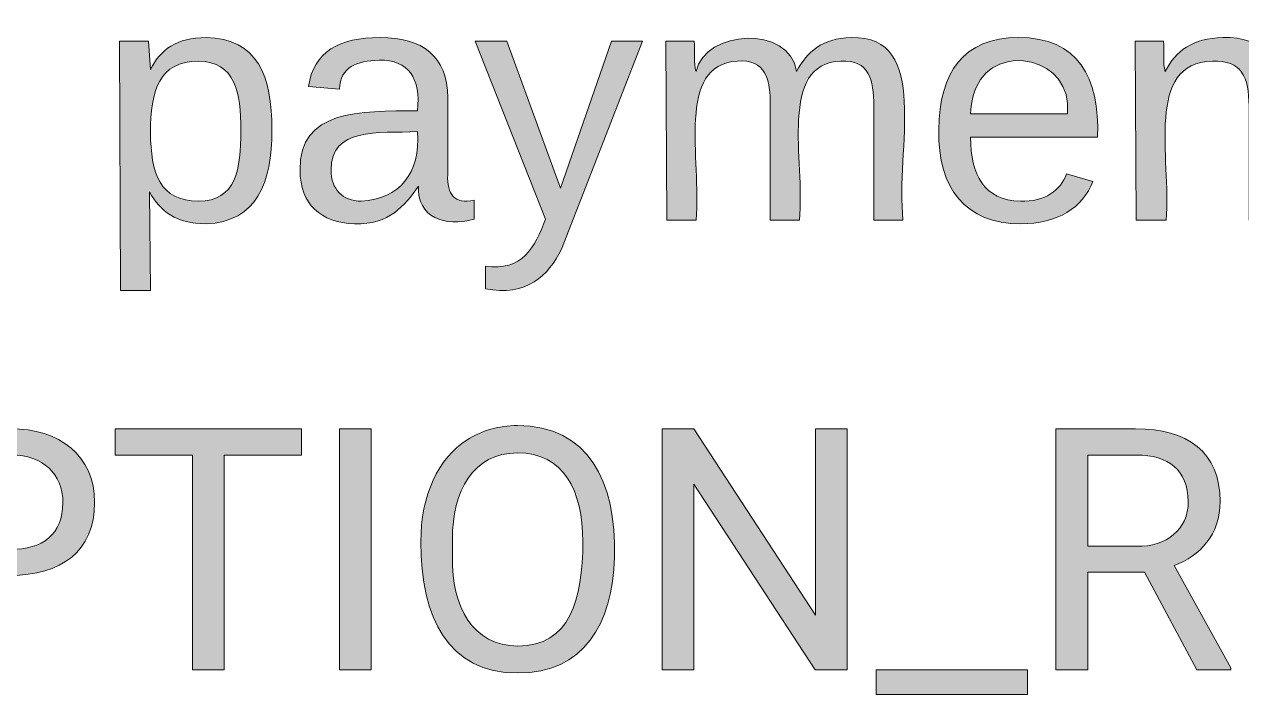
# Model space of a CAD drawing. Extents: x 3 to 1760, y 20 to 1040.
# Drawn here: x 951 to 1007, y 886.7 to 917.4 of the extents above; entities that cross this region are included whole.
import ezdxf

# ---------------------------------------------------------------- set-up
doc = ezdxf.new("R2010")
doc.units = 0
doc.header["$MEASUREMENT"] = 0
doc.layers.add('Layer 1', color=7, linetype='Continuous', lineweight=0)

# ---------------------------------------------------------------- blocks, each defined once
blk = doc.blocks.new('Block_96')
at = {"layer": 'Layer 1', "true_color": 0x282c33, "transparency": 33554687}
h = blk.add_hatch(color=250, dxfattribs=at)
h.dxf.hatch_style = 2
edge = h.paths.add_edge_path()
edge.add_spline(control_points=[(988.548, 915.754), (985.653, 915.624), (986.906, 911.217), (986.647, 908.451), (986.647, 908.451), (985.307, 908.451), (985.307, 908.451), (985.307, 908.451), (985.307, 913.68), (985.307, 913.68), (985.307, 914.933), (985.091, 915.84), (983.795, 915.754), (980.943, 915.581), (982.153, 911.26), (981.893, 908.451), (981.893, 908.451), (980.554, 908.451), (980.554, 908.451), (980.554, 908.451), (980.511, 916.661), (980.511, 916.661), (980.511, 916.661), (981.807, 916.661), (981.807, 916.661), (981.85, 916.229), (981.764, 915.624), (981.893, 915.279), (982.326, 917.18), (986.171, 917.439), (986.517, 915.279), (986.992, 916.186), (987.684, 916.791), (989.023, 916.834), (992.696, 916.921), (991.054, 911.692), (991.4, 908.451), (991.4, 908.451), (990.06, 908.451), (990.06, 908.451), (990.06, 908.451), (990.06, 913.68), (990.06, 913.68), (990.06, 914.933), (989.844, 915.797), (988.548, 915.754)], knot_values=[0, 0, 0, 0, 1, 1, 1, 2, 2, 2, 3, 3, 3, 4, 4, 4, 5, 5, 5, 6, 6, 6, 7, 7, 7, 8, 8, 8, 9, 9, 9, 10, 10, 10, 11, 11, 11, 12, 12, 12, 13, 13, 13, 14, 14, 14, 15, 15, 15, 15], degree=3, periodic=0)
edge.add_line((988.548, 915.754), (988.548, 915.754))
h = blk.add_hatch(color=250, dxfattribs=at)
h.dxf.hatch_style = 2
edge = h.paths.add_edge_path()
edge.add_spline(control_points=[(959.381, 916.834), (961.758, 916.791), (962.406, 915.062), (962.406, 912.6), (962.406, 910.137), (961.714, 908.365), (959.381, 908.279), (958.042, 908.279), (957.264, 908.84), (956.789, 909.748), (956.789, 909.748), (956.832, 905.211), (956.832, 905.211), (956.832, 905.211), (955.449, 905.211), (955.449, 905.211), (955.449, 905.211), (955.406, 916.661), (955.406, 916.661), (955.406, 916.661), (956.745, 916.661), (956.745, 916.661), (956.745, 916.661), (956.832, 915.365), (956.832, 915.365), (957.264, 916.272), (958.042, 916.834), (959.381, 916.834)], knot_values=[0, 0, 0, 0, 1, 1, 1, 2, 2, 2, 3, 3, 3, 4, 4, 4, 5, 5, 5, 6, 6, 6, 7, 7, 7, 8, 8, 8, 9, 9, 9, 9], degree=3, periodic=0)
edge = h.paths.add_edge_path()
edge.add_spline(control_points=[(959.035, 909.316), (960.764, 909.316), (960.98, 910.785), (960.98, 912.556), (960.98, 914.328), (960.721, 915.711), (959.035, 915.754), (957.221, 915.754), (956.832, 914.371), (956.832, 912.47), (956.832, 910.612), (957.264, 909.316), (959.035, 909.316)], knot_values=[0, 0, 0, 0, 1, 1, 1, 2, 2, 2, 3, 3, 3, 4, 4, 4, 4], degree=3, periodic=0)
edge.add_line((959.035, 909.316), (959.035, 909.316))
h = blk.add_hatch(color=250, dxfattribs=at)
h.dxf.hatch_style = 2
edge = h.paths.add_edge_path()
edge.add_spline(control_points=[(969.147, 910.007), (968.498, 909.1), (967.807, 908.235), (966.208, 908.279), (964.653, 908.322), (963.702, 909.186), (963.702, 910.742), (963.659, 913.507), (966.424, 913.464), (969.103, 913.464), (969.233, 914.976), (968.714, 915.797), (967.332, 915.797), (966.295, 915.754), (965.56, 915.495), (965.517, 914.458), (965.517, 914.458), (964.091, 914.587), (964.091, 914.587), (964.307, 916.186), (965.517, 916.834), (967.375, 916.834), (969.319, 916.834), (970.486, 915.97), (970.486, 914.069), (970.486, 914.069), (970.486, 910.525), (970.486, 910.525), (970.443, 909.661), (970.789, 909.143), (971.696, 909.359), (971.696, 909.359), (971.696, 908.495), (971.696, 908.495), (970.356, 908.106), (969.06, 908.581), (969.147, 910.007)], knot_values=[0, 0, 0, 0, 1, 1, 1, 2, 2, 2, 3, 3, 3, 4, 4, 4, 5, 5, 5, 6, 6, 6, 7, 7, 7, 8, 8, 8, 9, 9, 9, 10, 10, 10, 11, 11, 11, 12, 12, 12, 12], degree=3, periodic=0)
edge = h.paths.add_edge_path()
edge.add_spline(control_points=[(965.128, 910.742), (965.128, 909.877), (965.647, 909.316), (966.511, 909.316), (968.282, 909.445), (969.233, 910.569), (969.103, 912.513), (967.245, 912.427), (965.128, 912.729), (965.128, 910.742)], knot_values=[0, 0, 0, 0, 1, 1, 1, 2, 2, 2, 3, 3, 3, 3], degree=3, periodic=0)
edge.add_line((965.128, 910.742), (965.128, 910.742))
h = blk.add_hatch(color=250, dxfattribs=at)
h.dxf.hatch_style = 2
edge = h.paths.add_edge_path()
edge.add_spline(control_points=[(979.431, 916.661), (979.431, 916.661), (975.714, 907.112), (975.714, 907.112), (975.11, 905.902), (974.116, 904.908), (972.214, 905.297), (972.214, 905.297), (972.214, 906.334), (972.214, 906.334), (973.9, 906.075), (974.505, 907.198), (974.98, 908.495), (974.98, 908.495), (971.739, 916.661), (971.739, 916.661), (971.739, 916.661), (973.208, 916.661), (973.208, 916.661), (973.208, 916.661), (975.671, 909.921), (975.671, 909.921), (975.671, 909.921), (978.005, 916.661), (978.005, 916.661), (978.005, 916.661), (979.431, 916.661), (979.431, 916.661)], knot_values=[0, 0, 0, 0, 1, 1, 1, 2, 2, 2, 3, 3, 3, 4, 4, 4, 5, 5, 5, 6, 6, 6, 7, 7, 7, 8, 8, 8, 9, 9, 9, 9], degree=3, periodic=0)
edge.add_line((979.431, 916.661), (979.431, 916.661))
h = blk.add_hatch(color=250, dxfattribs=at)
h.dxf.hatch_style = 2
edge = h.paths.add_edge_path()
edge.add_spline(control_points=[(996.714, 916.834), (999.437, 916.834), (1000.431, 915.019), (1000.344, 912.254), (1000.344, 912.254), (994.511, 912.254), (994.511, 912.254), (994.511, 910.525), (995.116, 909.359), (996.801, 909.316), (997.924, 909.272), (998.659, 909.834), (998.918, 910.569), (998.918, 910.569), (1000.128, 910.223), (1000.128, 910.223), (999.653, 909.013), (998.529, 908.279), (996.801, 908.279), (994.295, 908.279), (992.998, 909.877), (993.042, 912.6), (993.085, 915.235), (994.165, 916.834), (996.714, 916.834)], knot_values=[0, 0, 0, 0, 1, 1, 1, 2, 2, 2, 3, 3, 3, 4, 4, 4, 5, 5, 5, 6, 6, 6, 7, 7, 7, 8, 8, 8, 8], degree=3, periodic=0)
edge = h.paths.add_edge_path()
edge.add_spline(control_points=[(998.961, 913.334), (999.221, 915.927), (995.677, 916.661), (994.77, 914.544), (994.64, 914.242), (994.511, 913.809), (994.511, 913.334), (994.511, 913.334), (998.961, 913.334), (998.961, 913.334)], knot_values=[0, 0, 0, 0, 1, 1, 1, 2, 2, 2, 3, 3, 3, 3], degree=3, periodic=0)
edge.add_line((998.961, 913.334), (998.961, 913.334))
h = blk.add_hatch(color=250, dxfattribs=at)
h.dxf.hatch_style = 2
edge = h.paths.add_edge_path()
edge.add_spline(control_points=[(1006.091, 916.834), (1009.937, 917.007), (1008.381, 911.822), (1008.684, 908.451), (1008.684, 908.451), (1007.301, 908.451), (1007.301, 908.451), (1007.301, 908.451), (1007.301, 913.68), (1007.301, 913.68), (1007.301, 915.019), (1006.955, 915.797), (1005.616, 915.754), (1002.505, 915.667), (1003.714, 911.346), (1003.498, 908.451), (1003.498, 908.451), (1002.116, 908.451), (1002.116, 908.451), (1002.116, 908.451), (1002.072, 916.661), (1002.072, 916.661), (1002.072, 916.661), (1003.369, 916.661), (1003.369, 916.661), (1003.412, 916.229), (1003.326, 915.624), (1003.455, 915.279), (1003.931, 916.229), (1004.708, 916.791), (1006.091, 916.834)], knot_values=[0, 0, 0, 0, 1, 1, 1, 2, 2, 2, 3, 3, 3, 4, 4, 4, 5, 5, 5, 6, 6, 6, 7, 7, 7, 8, 8, 8, 9, 9, 9, 10, 10, 10, 10], degree=3, periodic=0)
edge.add_line((1006.091, 916.834), (1006.091, 916.834))
at = {"layer": 'Layer 1'}
for points, knots in [([(988.548, 915.754), (985.653, 915.624), (986.906, 911.217), (986.647, 908.451), (986.647, 908.451), (985.307, 908.451), (985.307, 908.451), (985.307, 908.451), (985.307, 913.68), (985.307, 913.68), (985.307, 914.933), (985.091, 915.84), (983.795, 915.754), (980.943, 915.581), (982.153, 911.26), (981.893, 908.451), (981.893, 908.451), (980.554, 908.451), (980.554, 908.451), (980.554, 908.451), (980.511, 916.661), (980.511, 916.661), (980.511, 916.661), (981.807, 916.661), (981.807, 916.661), (981.85, 916.229), (981.764, 915.624), (981.893, 915.279), (982.326, 917.18), (986.171, 917.439), (986.517, 915.279), (986.992, 916.186), (987.684, 916.791), (989.023, 916.834), (992.696, 916.921), (991.054, 911.692), (991.4, 908.451), (991.4, 908.451), (990.06, 908.451), (990.06, 908.451), (990.06, 908.451), (990.06, 913.68), (990.06, 913.68), (990.06, 914.933), (989.844, 915.797), (988.548, 915.754)], [0, 0, 0, 0, 1, 1, 1, 2, 2, 2, 3, 3, 3, 4, 4, 4, 5, 5, 5, 6, 6, 6, 7, 7, 7, 8, 8, 8, 9, 9, 9, 10, 10, 10, 11, 11, 11, 12, 12, 12, 13, 13, 13, 14, 14, 14, 15, 15, 15, 15]), ([(959.381, 916.834), (961.758, 916.791), (962.406, 915.062), (962.406, 912.6), (962.406, 910.137), (961.714, 908.365), (959.381, 908.279), (958.042, 908.279), (957.264, 908.84), (956.789, 909.748), (956.789, 909.748), (956.832, 905.211), (956.832, 905.211), (956.832, 905.211), (955.449, 905.211), (955.449, 905.211), (955.449, 905.211), (955.406, 916.661), (955.406, 916.661), (955.406, 916.661), (956.745, 916.661), (956.745, 916.661), (956.745, 916.661), (956.832, 915.365), (956.832, 915.365), (957.264, 916.272), (958.042, 916.834), (959.381, 916.834)], [0, 0, 0, 0, 1, 1, 1, 2, 2, 2, 3, 3, 3, 4, 4, 4, 5, 5, 5, 6, 6, 6, 7, 7, 7, 8, 8, 8, 9, 9, 9, 9]), ([(969.147, 910.007), (968.498, 909.1), (967.807, 908.235), (966.208, 908.279), (964.653, 908.322), (963.702, 909.186), (963.702, 910.742), (963.659, 913.507), (966.424, 913.464), (969.103, 913.464), (969.233, 914.976), (968.714, 915.797), (967.332, 915.797), (966.295, 915.754), (965.56, 915.495), (965.517, 914.458), (965.517, 914.458), (964.091, 914.587), (964.091, 914.587), (964.307, 916.186), (965.517, 916.834), (967.375, 916.834), (969.319, 916.834), (970.486, 915.97), (970.486, 914.069), (970.486, 914.069), (970.486, 910.525), (970.486, 910.525), (970.443, 909.661), (970.789, 909.143), (971.696, 909.359), (971.696, 909.359), (971.696, 908.495), (971.696, 908.495), (970.356, 908.106), (969.06, 908.581), (969.147, 910.007)], [0, 0, 0, 0, 1, 1, 1, 2, 2, 2, 3, 3, 3, 4, 4, 4, 5, 5, 5, 6, 6, 6, 7, 7, 7, 8, 8, 8, 9, 9, 9, 10, 10, 10, 11, 11, 11, 12, 12, 12, 12]), ([(979.431, 916.661), (979.431, 916.661), (975.714, 907.112), (975.714, 907.112), (975.11, 905.902), (974.116, 904.908), (972.214, 905.297), (972.214, 905.297), (972.214, 906.334), (972.214, 906.334), (973.9, 906.075), (974.505, 907.198), (974.98, 908.495), (974.98, 908.495), (971.739, 916.661), (971.739, 916.661), (971.739, 916.661), (973.208, 916.661), (973.208, 916.661), (973.208, 916.661), (975.671, 909.921), (975.671, 909.921), (975.671, 909.921), (978.005, 916.661), (978.005, 916.661), (978.005, 916.661), (979.431, 916.661), (979.431, 916.661)], [0, 0, 0, 0, 1, 1, 1, 2, 2, 2, 3, 3, 3, 4, 4, 4, 5, 5, 5, 6, 6, 6, 7, 7, 7, 8, 8, 8, 9, 9, 9, 9]), ([(996.714, 916.834), (999.437, 916.834), (1000.431, 915.019), (1000.344, 912.254), (1000.344, 912.254), (994.511, 912.254), (994.511, 912.254), (994.511, 910.525), (995.116, 909.359), (996.801, 909.316), (997.924, 909.272), (998.659, 909.834), (998.918, 910.569), (998.918, 910.569), (1000.128, 910.223), (1000.128, 910.223), (999.653, 909.013), (998.529, 908.279), (996.801, 908.279), (994.295, 908.279), (992.998, 909.877), (993.042, 912.6), (993.085, 915.235), (994.165, 916.834), (996.714, 916.834)], [0, 0, 0, 0, 1, 1, 1, 2, 2, 2, 3, 3, 3, 4, 4, 4, 5, 5, 5, 6, 6, 6, 7, 7, 7, 8, 8, 8, 8]), ([(998.961, 913.334), (999.221, 915.927), (995.677, 916.661), (994.77, 914.544), (994.64, 914.242), (994.511, 913.809), (994.511, 913.334), (994.511, 913.334), (998.961, 913.334), (998.961, 913.334)], [0, 0, 0, 0, 1, 1, 1, 2, 2, 2, 3, 3, 3, 3]), ([(1006.091, 916.834), (1009.937, 917.007), (1008.381, 911.822), (1008.684, 908.451), (1008.684, 908.451), (1007.301, 908.451), (1007.301, 908.451), (1007.301, 908.451), (1007.301, 913.68), (1007.301, 913.68), (1007.301, 915.019), (1006.955, 915.797), (1005.616, 915.754), (1002.505, 915.667), (1003.714, 911.346), (1003.498, 908.451), (1003.498, 908.451), (1002.116, 908.451), (1002.116, 908.451), (1002.116, 908.451), (1002.072, 916.661), (1002.072, 916.661), (1002.072, 916.661), (1003.369, 916.661), (1003.369, 916.661), (1003.412, 916.229), (1003.326, 915.624), (1003.455, 915.279), (1003.931, 916.229), (1004.708, 916.791), (1006.091, 916.834)], [0, 0, 0, 0, 1, 1, 1, 2, 2, 2, 3, 3, 3, 4, 4, 4, 5, 5, 5, 6, 6, 6, 7, 7, 7, 8, 8, 8, 9, 9, 9, 10, 10, 10, 10]), ([(959.035, 909.316), (960.764, 909.316), (960.98, 910.785), (960.98, 912.556), (960.98, 914.328), (960.721, 915.711), (959.035, 915.754), (957.221, 915.754), (956.832, 914.371), (956.832, 912.47), (956.832, 910.612), (957.264, 909.316), (959.035, 909.316)], [0, 0, 0, 0, 1, 1, 1, 2, 2, 2, 3, 3, 3, 4, 4, 4, 4]), ([(965.128, 910.742), (965.128, 909.877), (965.647, 909.316), (966.511, 909.316), (968.282, 909.445), (969.233, 910.569), (969.103, 912.513), (967.245, 912.427), (965.128, 912.729), (965.128, 910.742)], [0, 0, 0, 0, 1, 1, 1, 2, 2, 2, 3, 3, 3, 3])]:
    blk.add_open_spline(points, degree=3, knots=knots, dxfattribs=at)
blk = doc.blocks.new('Block_95')
at = {"layer": 'Layer 1'}
blk.add_blockref('Block_96', (0, 0), dxfattribs=at)
blk = doc.blocks.new('Block_100')
at = {"layer": 'Layer 1', "true_color": 0x282c33, "transparency": 33554687}
h = blk.add_hatch(color=250, dxfattribs=at)
h.dxf.hatch_style = 2
edge = h.paths.add_edge_path()
edge.add_spline(control_points=[(954.263, 895.477), (954.256, 893.221), (952.729, 892.127), (950.374, 892.127), (950.374, 892.127), (947.769, 892.127), (947.769, 892.127), (947.769, 892.127), (947.769, 887.798), (947.769, 887.798), (947.769, 887.798), (946.311, 887.798), (946.311, 887.798), (946.311, 887.798), (946.311, 898.857), (946.311, 898.857), (946.311, 898.857), (950.389, 898.857), (950.389, 898.857), (952.645, 898.902), (954.263, 897.611), (954.263, 895.477)], knot_values=[0, 0, 0, 0, 1, 1, 1, 2, 2, 2, 3, 3, 3, 4, 4, 4, 5, 5, 5, 6, 6, 6, 7, 7, 7, 7], degree=3, periodic=0)
edge = h.paths.add_edge_path()
edge.add_spline(control_points=[(952.805, 895.462), (952.812, 896.814), (951.848, 897.649), (950.473, 897.657), (950.473, 897.657), (947.769, 897.657), (947.769, 897.657), (947.769, 897.657), (947.769, 893.32), (947.769, 893.32), (947.769, 893.32), (950.389, 893.32), (950.389, 893.32), (951.878, 893.312), (952.805, 894.018), (952.805, 895.462)], knot_values=[0, 0, 0, 0, 1, 1, 1, 2, 2, 2, 3, 3, 3, 4, 4, 4, 5, 5, 5, 5], degree=3, periodic=0)
edge.add_line((952.805, 895.462), (952.805, 895.462))
h = blk.add_hatch(color=250, dxfattribs=at)
h.dxf.hatch_style = 2
edge = h.paths.add_edge_path()
edge.add_spline(control_points=[(963.765, 897.657), (963.765, 897.657), (960.21, 897.657), (960.21, 897.657), (960.21, 897.657), (960.21, 887.798), (960.21, 887.798), (960.21, 887.798), (958.76, 887.798), (958.76, 887.798), (958.76, 887.798), (958.76, 897.657), (958.76, 897.657), (958.76, 897.657), (955.213, 897.657), (955.213, 897.657), (955.213, 897.657), (955.213, 898.857), (955.213, 898.857), (955.213, 898.857), (963.765, 898.857), (963.765, 898.857), (963.765, 898.857), (963.765, 897.657), (963.765, 897.657)], knot_values=[0, 0, 0, 0, 1, 1, 1, 2, 2, 2, 3, 3, 3, 4, 4, 4, 5, 5, 5, 6, 6, 6, 7, 7, 7, 8, 8, 8, 8], degree=3, periodic=0)
edge.add_line((963.765, 897.657), (963.765, 897.657))
h = blk.add_hatch(color=250, dxfattribs=at)
h.dxf.hatch_style = 2
edge = h.paths.add_edge_path()
edge.add_spline(control_points=[(966.97, 887.798), (966.97, 887.798), (965.512, 887.798), (965.512, 887.798), (965.512, 887.798), (965.512, 898.857), (965.512, 898.857), (965.512, 898.857), (966.97, 898.857), (966.97, 898.857), (966.97, 898.857), (966.97, 887.798), (966.97, 887.798)], knot_values=[0, 0, 0, 0, 1, 1, 1, 2, 2, 2, 3, 3, 3, 4, 4, 4, 4], degree=3, periodic=0)
edge.add_line((966.97, 887.798), (966.97, 887.798))
h = blk.add_hatch(color=250, dxfattribs=at)
h.dxf.hatch_style = 2
edge = h.paths.add_edge_path()
edge.add_spline(control_points=[(973.692, 899.009), (976.928, 899.009), (978.242, 896.479), (978.143, 892.97), (978.06, 889.871), (976.723, 887.646), (973.708, 887.646), (970.502, 887.646), (969.249, 890.175), (969.249, 893.669), (969.249, 895.811), (970.054, 897.52), (971.376, 898.355), (972.052, 898.781), (972.819, 899.009), (973.692, 899.009)], knot_values=[0, 0, 0, 0, 1, 1, 1, 2, 2, 2, 3, 3, 3, 4, 4, 4, 5, 5, 5, 5], degree=3, periodic=0)
edge = h.paths.add_edge_path()
edge.add_spline(control_points=[(973.708, 888.884), (976.077, 888.884), (976.693, 891.003), (976.693, 893.684), (976.693, 896.024), (975.812, 897.755), (973.692, 897.755), (971.649, 897.755), (970.7, 895.993), (970.7, 893.783), (970.7, 893.783), (970.7, 892.97), (970.7, 892.97), (970.669, 890.707), (971.634, 888.884), (973.708, 888.884)], knot_values=[0, 0, 0, 0, 1, 1, 1, 2, 2, 2, 3, 3, 3, 4, 4, 4, 5, 5, 5, 5], degree=3, periodic=0)
edge.add_line((973.708, 888.884), (973.708, 888.884))
h = blk.add_hatch(color=250, dxfattribs=at)
h.dxf.hatch_style = 2
edge = h.paths.add_edge_path()
edge.add_spline(control_points=[(988.83, 887.798), (988.83, 887.798), (987.364, 887.798), (987.364, 887.798), (987.364, 887.798), (981.797, 896.32), (981.797, 896.32), (981.797, 896.32), (981.797, 887.798), (981.797, 887.798), (981.797, 887.798), (980.331, 887.798), (980.331, 887.798), (980.331, 887.798), (980.331, 898.857), (980.331, 898.857), (980.331, 898.857), (981.797, 898.857), (981.797, 898.857), (981.797, 898.857), (987.38, 890.297), (987.38, 890.297), (987.38, 890.297), (987.38, 898.857), (987.38, 898.857), (987.38, 898.857), (988.83, 898.857), (988.83, 898.857), (988.83, 898.857), (988.83, 887.798), (988.83, 887.798)], knot_values=[0, 0, 0, 0, 1, 1, 1, 2, 2, 2, 3, 3, 3, 4, 4, 4, 5, 5, 5, 6, 6, 6, 7, 7, 7, 8, 8, 8, 9, 9, 9, 10, 10, 10, 10], degree=3, periodic=0)
edge.add_line((988.83, 887.798), (988.83, 887.798))
h = blk.add_hatch(color=250, dxfattribs=at)
h.dxf.hatch_style = 2
edge = h.paths.add_edge_path()
edge.add_spline(control_points=[(1005.973, 895.53), (1005.973, 894.003), (1005.047, 893.023), (1003.862, 892.583), (1003.862, 892.583), (1006.459, 887.889), (1006.459, 887.889), (1006.459, 887.889), (1006.459, 887.798), (1006.459, 887.798), (1006.459, 887.798), (1004.895, 887.798), (1004.895, 887.798), (1004.895, 887.798), (1002.495, 892.272), (1002.495, 892.272), (1002.495, 892.272), (999.897, 892.272), (999.897, 892.272), (999.897, 892.272), (999.897, 887.798), (999.897, 887.798), (999.897, 887.798), (998.431, 887.798), (998.431, 887.798), (998.431, 887.798), (998.431, 898.857), (998.431, 898.857), (998.431, 898.857), (1002.092, 898.857), (1002.092, 898.857), (1004.447, 898.872), (1005.973, 897.801), (1005.973, 895.53)], knot_values=[0, 0, 0, 0, 1, 1, 1, 2, 2, 2, 3, 3, 3, 4, 4, 4, 5, 5, 5, 6, 6, 6, 7, 7, 7, 8, 8, 8, 9, 9, 9, 10, 10, 10, 11, 11, 11, 11], degree=3, periodic=0)
edge = h.paths.add_edge_path()
edge.add_spline(control_points=[(1004.507, 895.53), (1004.507, 896.95), (1003.596, 897.657), (1002.13, 897.657), (1002.13, 897.657), (999.897, 897.657), (999.897, 897.657), (999.897, 897.657), (999.897, 893.464), (999.897, 893.464), (999.897, 893.464), (1002.138, 893.464), (1002.138, 893.464), (1003.497, 893.441), (1004.515, 894.231), (1004.507, 895.53)], knot_values=[0, 0, 0, 0, 1, 1, 1, 2, 2, 2, 3, 3, 3, 4, 4, 4, 5, 5, 5, 5], degree=3, periodic=0)
edge.add_line((1004.507, 895.53), (1004.507, 895.53))
h = blk.add_hatch(color=250, dxfattribs=at)
h.dxf.hatch_style = 2
edge = h.paths.add_edge_path()
edge.add_spline(control_points=[(997.125, 886.651), (997.125, 886.651), (990.167, 886.651), (990.167, 886.651), (990.167, 886.651), (990.167, 887.798), (990.167, 887.798), (990.167, 887.798), (997.125, 887.798), (997.125, 887.798), (997.125, 887.798), (997.125, 886.651), (997.125, 886.651)], knot_values=[0, 0, 0, 0, 1, 1, 1, 2, 2, 2, 3, 3, 3, 4, 4, 4, 4], degree=3, periodic=0)
edge.add_line((997.125, 886.651), (997.125, 886.651))
at = {"layer": 'Layer 1'}
for points, knots in [([(954.263, 895.477), (954.256, 893.221), (952.729, 892.127), (950.374, 892.127), (950.374, 892.127), (947.769, 892.127), (947.769, 892.127), (947.769, 892.127), (947.769, 887.798), (947.769, 887.798), (947.769, 887.798), (946.311, 887.798), (946.311, 887.798), (946.311, 887.798), (946.311, 898.857), (946.311, 898.857), (946.311, 898.857), (950.389, 898.857), (950.389, 898.857), (952.645, 898.902), (954.263, 897.611), (954.263, 895.477)], [0, 0, 0, 0, 1, 1, 1, 2, 2, 2, 3, 3, 3, 4, 4, 4, 5, 5, 5, 6, 6, 6, 7, 7, 7, 7]), ([(963.765, 897.657), (963.765, 897.657), (960.21, 897.657), (960.21, 897.657), (960.21, 897.657), (960.21, 887.798), (960.21, 887.798), (960.21, 887.798), (958.76, 887.798), (958.76, 887.798), (958.76, 887.798), (958.76, 897.657), (958.76, 897.657), (958.76, 897.657), (955.213, 897.657), (955.213, 897.657), (955.213, 897.657), (955.213, 898.857), (955.213, 898.857), (955.213, 898.857), (963.765, 898.857), (963.765, 898.857), (963.765, 898.857), (963.765, 897.657), (963.765, 897.657)], [0, 0, 0, 0, 1, 1, 1, 2, 2, 2, 3, 3, 3, 4, 4, 4, 5, 5, 5, 6, 6, 6, 7, 7, 7, 8, 8, 8, 8]), ([(966.97, 887.798), (966.97, 887.798), (965.512, 887.798), (965.512, 887.798), (965.512, 887.798), (965.512, 898.857), (965.512, 898.857), (965.512, 898.857), (966.97, 898.857), (966.97, 898.857), (966.97, 898.857), (966.97, 887.798), (966.97, 887.798)], [0, 0, 0, 0, 1, 1, 1, 2, 2, 2, 3, 3, 3, 4, 4, 4, 4]), ([(973.692, 899.009), (976.928, 899.009), (978.242, 896.479), (978.143, 892.97), (978.06, 889.871), (976.723, 887.646), (973.708, 887.646), (970.502, 887.646), (969.249, 890.175), (969.249, 893.669), (969.249, 895.811), (970.054, 897.52), (971.376, 898.355), (972.052, 898.781), (972.819, 899.009), (973.692, 899.009)], [0, 0, 0, 0, 1, 1, 1, 2, 2, 2, 3, 3, 3, 4, 4, 4, 5, 5, 5, 5]), ([(988.83, 887.798), (988.83, 887.798), (987.364, 887.798), (987.364, 887.798), (987.364, 887.798), (981.797, 896.32), (981.797, 896.32), (981.797, 896.32), (981.797, 887.798), (981.797, 887.798), (981.797, 887.798), (980.331, 887.798), (980.331, 887.798), (980.331, 887.798), (980.331, 898.857), (980.331, 898.857), (980.331, 898.857), (981.797, 898.857), (981.797, 898.857), (981.797, 898.857), (987.38, 890.297), (987.38, 890.297), (987.38, 890.297), (987.38, 898.857), (987.38, 898.857), (987.38, 898.857), (988.83, 898.857), (988.83, 898.857), (988.83, 898.857), (988.83, 887.798), (988.83, 887.798)], [0, 0, 0, 0, 1, 1, 1, 2, 2, 2, 3, 3, 3, 4, 4, 4, 5, 5, 5, 6, 6, 6, 7, 7, 7, 8, 8, 8, 9, 9, 9, 10, 10, 10, 10]), ([(1005.973, 895.53), (1005.973, 894.003), (1005.047, 893.023), (1003.862, 892.583), (1003.862, 892.583), (1006.459, 887.889), (1006.459, 887.889), (1006.459, 887.889), (1006.459, 887.798), (1006.459, 887.798), (1006.459, 887.798), (1004.895, 887.798), (1004.895, 887.798), (1004.895, 887.798), (1002.495, 892.272), (1002.495, 892.272), (1002.495, 892.272), (999.897, 892.272), (999.897, 892.272), (999.897, 892.272), (999.897, 887.798), (999.897, 887.798), (999.897, 887.798), (998.431, 887.798), (998.431, 887.798), (998.431, 887.798), (998.431, 898.857), (998.431, 898.857), (998.431, 898.857), (1002.092, 898.857), (1002.092, 898.857), (1004.447, 898.872), (1005.973, 897.801), (1005.973, 895.53)], [0, 0, 0, 0, 1, 1, 1, 2, 2, 2, 3, 3, 3, 4, 4, 4, 5, 5, 5, 6, 6, 6, 7, 7, 7, 8, 8, 8, 9, 9, 9, 10, 10, 10, 11, 11, 11, 11]), ([(952.805, 895.462), (952.812, 896.814), (951.848, 897.649), (950.473, 897.657), (950.473, 897.657), (947.769, 897.657), (947.769, 897.657), (947.769, 897.657), (947.769, 893.32), (947.769, 893.32), (947.769, 893.32), (950.389, 893.32), (950.389, 893.32), (951.878, 893.312), (952.805, 894.018), (952.805, 895.462)], [0, 0, 0, 0, 1, 1, 1, 2, 2, 2, 3, 3, 3, 4, 4, 4, 5, 5, 5, 5]), ([(973.708, 888.884), (976.077, 888.884), (976.693, 891.003), (976.693, 893.684), (976.693, 896.024), (975.812, 897.755), (973.692, 897.755), (971.649, 897.755), (970.7, 895.993), (970.7, 893.783), (970.7, 893.783), (970.7, 892.97), (970.7, 892.97), (970.669, 890.707), (971.634, 888.884), (973.708, 888.884)], [0, 0, 0, 0, 1, 1, 1, 2, 2, 2, 3, 3, 3, 4, 4, 4, 5, 5, 5, 5]), ([(1004.507, 895.53), (1004.507, 896.95), (1003.596, 897.657), (1002.13, 897.657), (1002.13, 897.657), (999.897, 897.657), (999.897, 897.657), (999.897, 897.657), (999.897, 893.464), (999.897, 893.464), (999.897, 893.464), (1002.138, 893.464), (1002.138, 893.464), (1003.497, 893.441), (1004.515, 894.231), (1004.507, 895.53)], [0, 0, 0, 0, 1, 1, 1, 2, 2, 2, 3, 3, 3, 4, 4, 4, 5, 5, 5, 5]), ([(997.125, 886.651), (997.125, 886.651), (990.167, 886.651), (990.167, 886.651), (990.167, 886.651), (990.167, 887.798), (990.167, 887.798), (990.167, 887.798), (997.125, 887.798), (997.125, 887.798), (997.125, 887.798), (997.125, 886.651), (997.125, 886.651)], [0, 0, 0, 0, 1, 1, 1, 2, 2, 2, 3, 3, 3, 4, 4, 4, 4])]:
    blk.add_open_spline(points, degree=3, knots=knots, dxfattribs=at)
blk = doc.blocks.new('Block_99')
at = {"layer": 'Layer 1'}
blk.add_blockref('Block_100', (0, 0), dxfattribs=at)
blk = doc.blocks.new('Block_0')
at = {"layer": 'Layer 1'}
for name in ['Block_95', 'Block_99']:
    blk.add_blockref(name, (0, 0), dxfattribs=at)

msp = doc.modelspace()

# ---------------------------------------------------------------- block references
at = {"layer": 'Layer 1'}
msp.add_blockref('Block_0', (0, 0), dxfattribs=at)

doc.saveas('drawing.dxf')
